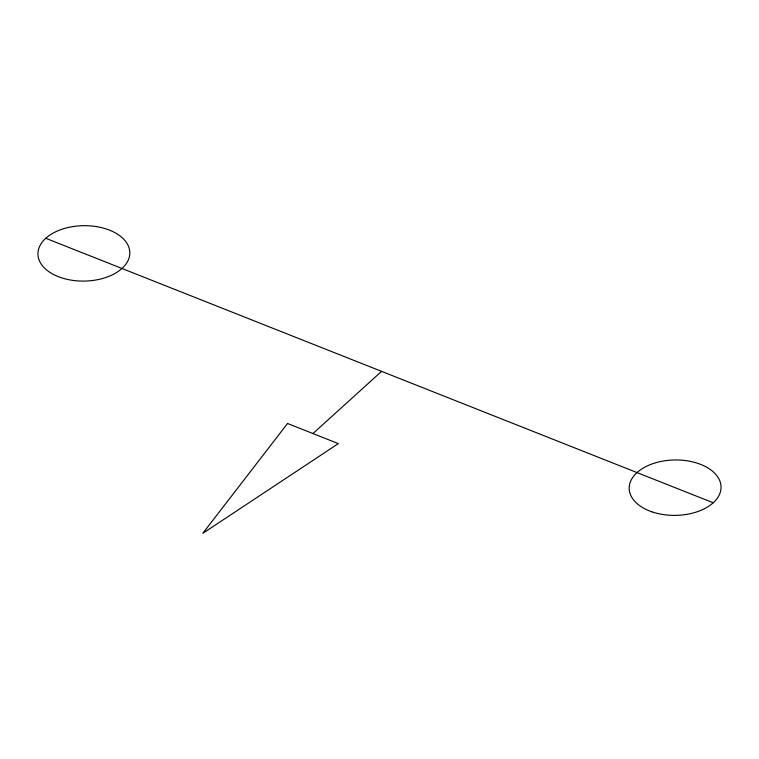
<?xml version="1.0" encoding="UTF-8"?>
<svg xmlns="http://www.w3.org/2000/svg" width="759" height="759" viewBox="0 0 759 759"><rect width="100%" height="100%" fill="white"/><g stroke="black" fill="none" stroke-linecap="round" stroke-linejoin="round"><path stroke-width="1.14" d="M312.955 433.541L381.597 371.36M45.777 238.288L713.223 502.781M287.557 423.475L202.805 533.321L338.353 443.607L287.557 423.475M651.829 511.794A45.938 27.703 -0.9 0 0 721.05 487.449A45.938 27.703 -0.9 0 0 652.484 463.796A45.938 27.703 -0.9 0 0 651.829 511.794M60.587 277.5A45.938 27.703 -0.9 0 0 129.808 253.145A45.938 27.703 -0.9 0 0 61.242 229.503A45.938 27.703 -0.9 0 0 60.587 277.5"/></g></svg>
